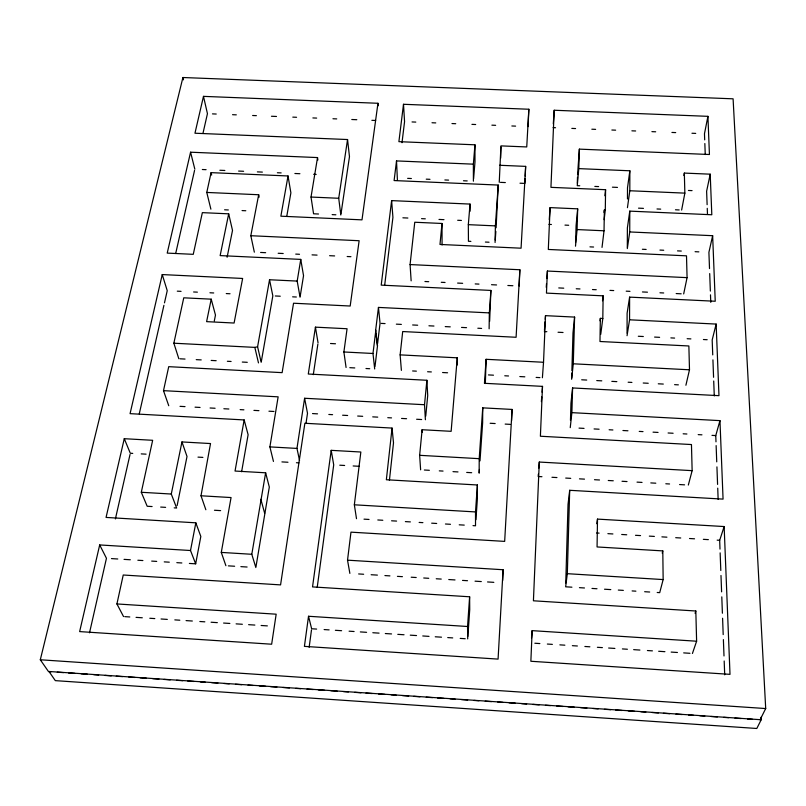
<?xml version="1.0" encoding="UTF-8"?>
<svg xmlns="http://www.w3.org/2000/svg" width="806" height="806" viewBox="0 0 806 806"><rect width="100%" height="100%" fill="white"/><g stroke="black" fill="none" stroke-linecap="round" stroke-linejoin="round"><path stroke-width="1.21" d="M123.54 616.56L116.92 603.946L123.237 575.01L280.569 584.894L304.88 423.271L392.059 428.077L386.356 479.751L477.384 484.98L477.354 499.156L475.933 519.729M627.048 335.699L629.567 319.801L629.607 297.122L715.234 301.253L712.645 235.695L629.738 231.957L627.32 248.58M629.738 231.957L629.778 211.132L711.809 214.759L710.207 174.177L684.334 173.089L683.881 175.527M627.441 207.666L629.818 190.75L629.849 170.781L578.809 168.625L577.247 185.672L579.756 185.773M511.588 420.682L512.052 409.428L482.744 407.856L479.207 458.674L479.157 473.142L479.409 469.455M627.058 333.21L627.118 313.222L629.607 297.122M627.32 247.361L627.38 227.917L629.778 211.132M627.471 198.991L627.501 187.838L629.849 170.781M482.744 407.856L482.633 422.858L480.003 460.871M571.645 379.273L573.278 363.798L574.597 317.09L545.501 315.66L543.526 362.267L486.119 359.305L485.343 383.545M489.121 328.798L489.343 312.889L490.904 290.432L381.208 285.133L391.625 200.613L470.039 204.079L470.079 211.263M604.147 219.635L605.296 210.054L605.588 189.702L550.941 187.345L554.206 110.251L707.92 116.336L709.431 154.51L579.363 149.13L577.559 174.771M490.904 290.432L489.635 321.372M575.494 246.193L577.086 229.569L577.67 208.835L550.085 207.616L548.312 249.457L686.5 255.834L687.075 277.637L547.395 271.048L546.458 293.112L603.14 295.842L602.807 318.481L600.349 318.36L599.986 341.502L688.868 345.976L689.493 369.793L685.906 385.248M486.119 359.305L484.446 383.303L542.509 386.366L540.393 436.237L691.457 444.549L692.142 470.654L539.295 462.05L533.421 600.792L695.82 610.998L696.616 641.213L532.151 630.645L530.862 661.263L730.004 674.35L724.151 526.55L597.498 519.104L597.065 546.952L662.794 550.901L663.157 579.574L659.711 592.642L657.202 592.491M602.022 247.412L604.037 230.788L604.349 210.013L605.296 210.054M495.086 242.495L495.388 225.881L498.229 185.058L394.104 180.564L396.522 160.918L473.364 164.162L473.404 181.189M498.229 185.058L496.103 227.755M499.246 182.307L500.949 145.886L526.741 146.944L528.847 109.243L403.504 104.286L398.899 141.665L474.966 144.808L474.986 161.956L473.596 178.791M500.677 158.137L500.919 147.105M565.752 583.06L568.029 504.435L569.691 490.3L723.063 499.115L719.96 420.631L571.887 412.652L570.245 427.643M570.467 420.309L570.96 403.191L572.592 387.948L718.972 395.665L716.141 324.072L629.567 319.801M571.686 378.024L571.827 373.017M571.897 370.518L572.985 332.999L574.597 317.09M575.605 242.556L576.088 225.609L577.67 208.835M577.318 183.244L577.489 177.189M571.917 587.191L565.651 586.808L567.323 573.691L569.691 490.3M571.887 412.652L572.592 387.948M578.809 168.625L579.363 149.13M502.672 580.501L503.075 569.731L347.527 560.17L350.973 532.151L504.667 541.39L512.052 409.428M519.165 286.029L519.87 269.748L410.083 264.57L414.758 222.244L442.01 223.474L442.071 244.984M524.897 183.415L525.109 178.549M525.22 176.111L525.653 166.379L499.599 165.27M528.071 126.633L528.847 109.243M503.075 569.731L498.078 659.107L304.416 646.372L308.527 616.268L467.551 626.494L467.702 638.886M519.87 269.748L516.092 337.271L402.698 331.548L400.129 354.872L401.388 370.377M525.653 166.379L521.069 248.198L439.985 244.45L442.01 223.474M553.299 123.912L554.206 110.251M467.551 626.494L469.616 596.783L312.537 586.909L331.206 450.342L360.846 452.015L354.348 504.798L356.504 518.701M473.011 525.633L475.52 525.784L475.51 511.931L477.384 484.98M467.873 636.438L469.727 609.578L469.616 596.783M495.257 240.037L495.851 231.443M549.259 219.595L550.085 207.616M546.256 287.329L546.518 283.571M546.871 278.564L547.395 271.048M544.453 330.339L545.068 321.775M545.239 319.327L545.501 315.66M542.398 377.742L543.526 362.267M541.38 401.61L541.733 396.915M542.075 392.23L542.509 386.366M538.378 474.089L538.196 476.497L541.944 476.719M538.841 468.074L539.295 462.05M400.129 354.872L457.254 357.824L451.138 431.321L422.112 429.729L419.644 455.319L420.621 469.807M470.875 241.387L468.447 241.276L468.326 224.662L470.039 204.079M473.364 164.162L474.966 144.808M531.527 638.06L532.151 630.645M425.397 419.735L424.52 404.723L426.888 380.271L308.295 374.024L315.428 327.155L347.074 328.747L343.89 351.98L346.076 367.486M425.749 416.108L427.714 395.534L426.888 380.271M389.429 480.235L393.499 442.837L392.059 428.077M604.873 195.747L605.588 189.702M604.057 212.411L604.349 210.013M377.591 343.527L380.049 323.337L378.467 307.418L489.343 312.889M384.684 285.203L392.925 217.368L391.625 200.613M397.429 180.373L396.522 160.918M402.003 142.702L404.562 121.646L403.504 104.286M374.992 366.549L377.49 345.915L375.656 330.188L378.467 307.418M374.689 368.977L372.987 353.481L375.848 330.198M602.505 300.799L603.14 295.842M600.037 320.808L600.349 318.36M600.732 334.389L602.807 318.481M309.141 647.319L311.479 630M317.211 587.403L333.714 464.85L331.206 450.342M341.009 213.781L349.472 156.666L347.547 139.539L194.961 133.222L203.485 96.367L377.964 103.279L361.995 219.857L280.861 216.189L288.034 175.97L211.091 172.645L206.769 192.443L210.89 209.177M340.827 215.021L338.721 198.276L347.547 139.539M306.018 423.231L307.509 413.307L304.608 398.265L424.52 404.723M313.302 374.649L317.876 344.091M299.55 460.518L296.971 448.418L304.608 398.265M596.772 523.709L597.498 519.104M256.046 566.326L269.315 487.046L265.637 472.8L235.04 471.047L244.158 419.936L130.068 413.649L162.248 274.574L242.636 278.453L234.093 323.035L206.608 321.644L211.212 299.167L183.768 297.817L173.854 343.215L178.821 358.741M300.245 295.993L303.54 275.692L300.759 259.401L220.139 255.603L228.692 213.832L202.356 212.643L193.259 254.333L167.215 253.104L190.569 152.203L317.524 157.573L317.866 160.001M255.855 567.565L251.794 554.286L265.637 472.8M273.456 461.425L269.899 446.897L278.141 396.834L163.497 390.658L168.726 366.67L282.12 372.644L293.545 303.227L350.187 306.028L359.133 240.722L250.827 235.715L258.676 194.74L206.769 192.443M300.054 297.192L297.192 281.082L300.759 259.401M318.521 214.013L313.564 213.792L311.025 197.047L317.524 157.573M205.852 509.745L201.006 495.781L210.527 443.552L181.954 441.94L171.285 494.038L176.645 508.012L174.197 507.861M241.619 471.732L248.117 434.736L244.158 419.936M261.406 361.058L272.831 295.852L269.536 279.753L297.192 281.082M286.855 215.847L290.885 192.846L288.034 175.97M225.892 565.701L221.287 552.412L231.06 497.554L201.006 495.781M261.184 362.297L257.588 346.771L269.536 279.753M189.39 563.434L195.667 563.827L200.825 536.464L195.828 522.822L106.06 517.422L124.275 438.696L152.656 440.298L141.302 492.275L147.186 506.259L152.102 506.551M195.667 563.827L190.518 550.518L195.828 522.822M681.634 210.054L684.858 193.128L684.334 173.089M707.92 116.336L704.474 133.756L704.696 139.881M177.139 505.553L187.012 456.498L181.954 441.94M214.295 320.959L215.474 315.096L211.212 299.167M227.111 257.245L232.511 230.425L228.692 213.832M683.679 293.928L687.075 277.637M710.207 174.177L706.62 191.244L707.124 204.684M712.645 235.695L708.907 252.328L709.512 268.579M89.516 632.821L106.452 558.286L99.692 544.937L190.518 550.518M115.389 518.943L130.028 454.483M139.267 413.851L163.92 305.313M164.474 302.875L167.235 290.684L162.248 274.574M175.688 253.497L194.558 170.409M203.001 133.222L207.444 113.676L203.485 96.367M99.692 544.937L79.643 631.592L271.652 644.216L276.166 614.192L116.92 603.946M51.02 671.771L48.511 671.6L40.3 659.771L182.922 77.517L733.097 98.816L765.7 708.545L760.058 719.829M716.141 324.072L712.182 339.971L712.736 354.892M662.23 553.148L662.794 550.901M688.334 485.051L692.142 470.654M715.99 441.839L715.758 435.583L719.96 420.631M695.074 613.306L695.82 610.998M720 549.108L719.677 540.302L724.151 526.55M692.435 653.465L696.616 641.213M761.196 719.748L756.814 728.483L55.322 680.637L48.975 671.479L761.196 719.748L761.066 717.239M173.854 343.215L254.827 347.386L257.588 346.771M212.462 113.878L216.23 114.039M232.551 114.694L236.309 114.845M252.631 115.5L256.399 115.661M271.461 116.266L276.478 116.467M292.8 117.132L296.558 117.283M312.879 117.938L316.647 118.089M332.959 118.754L336.727 118.905M351.789 119.51L356.806 119.711M371.868 120.326L375.636 120.477M412.047 121.948L415.795 122.099M432.006 122.754L435.754 122.905M451.975 123.56L455.712 123.711M471.933 124.366L475.671 124.517M491.892 125.172L495.63 125.323M511.85 125.978L515.588 126.129M553.057 127.64L555.556 127.741M571.827 128.396L575.575 128.557M591.846 129.212L595.604 129.363M611.865 130.018L615.623 130.169M631.894 130.824L635.642 130.975M651.913 131.64L655.671 131.791M671.932 132.446L675.69 132.597M691.961 133.252L695.709 133.403M202.336 169.512L206.094 169.673M219.857 170.268L224.854 170.479M238.616 171.074L243.614 171.285M257.376 171.88L262.373 172.101M277.385 172.746L281.143 172.907M294.895 173.502L299.903 173.713M313.655 174.308L316.164 174.418M407.645 178.358L411.372 178.519M426.253 179.164L429.981 179.325M444.862 179.96L448.589 180.121M463.48 180.766L467.198 180.927M500.466 182.358L505.352 182.569M520.011 183.204L523.678 183.365M594.838 186.428L598.606 186.589M612.429 187.183L617.456 187.405M688.425 190.458L692.062 190.619M629.818 190.75L684.858 193.128M638.523 208.16L643.45 208.371M657.001 208.976L660.698 209.137M675.478 209.782L679.166 209.953M311.025 197.047L338.721 198.276M224.602 209.792L228.34 209.963M242.052 210.578L245.79 210.749M332.153 214.628L335.87 214.799M402.889 217.811L407.876 218.033M421.568 218.658L425.306 218.819M438.998 219.434L443.985 219.665M457.677 220.28L461.415 220.441M548.936 224.38L551.405 224.491M564.986 225.106L568.683 225.277M468.326 224.662L495.388 225.881M577.086 229.569L604.037 230.788M485.403 242.052L489.03 242.223M589.962 246.858L593.579 247.029M642.382 249.266L646.14 249.437M659.953 250.072L663.721 250.253M677.524 250.888L681.292 251.059M695.094 251.694L698.862 251.865M260.61 252.449L265.637 252.691M278.181 253.275L283.198 253.517M295.742 254.102L299.5 254.283M312.043 254.867L317.07 255.109M329.614 255.693L334.631 255.925M347.174 256.52L350.932 256.691M424.953 281.516L428.721 281.697M441.285 282.302L445.053 282.473M457.617 283.077L462.634 283.319M475.197 283.924L478.966 284.105M491.529 284.709L496.556 284.951M507.861 285.495L512.888 285.727M558.749 287.933L563.747 288.175M576.24 288.77L579.988 288.951M592.481 289.555L596.228 289.727M609.971 290.392L613.719 290.573M626.212 291.168L629.96 291.349M642.453 291.953L647.45 292.185M659.943 292.79L663.691 292.971M676.184 293.565L681.181 293.807M177.29 291.168L181.058 291.359M193.611 291.974L197.379 292.155M209.943 292.769L213.711 292.961M226.264 293.575L230.032 293.757M275.309 295.973L280.256 296.215M292.628 296.83L296.346 297.011M381.298 323.397L385.067 323.589M396.351 324.153L401.358 324.405M412.642 324.969L417.659 325.221M428.943 325.785L433.96 326.037M445.244 326.601L450.262 326.853M461.546 327.417L466.553 327.669M477.837 328.233L481.605 328.425M544.372 331.568L546.861 331.689M558.054 332.253L563.031 332.495M638.312 336.263L643.319 336.515M654.593 337.079L659.6 337.331M670.864 337.895L674.622 338.087M687.145 338.711L690.893 338.903M703.416 339.528L707.174 339.719M330.51 343.507L335.487 343.769M377.49 345.915L376.039 333.815M343.89 351.98L372.987 353.481M573.278 363.798L689.493 369.793M180.06 358.801L185.037 359.063M196.241 359.647L201.218 359.909M211.182 360.433L216.159 360.695M227.363 361.279L231.09 361.471M242.294 362.055L247.271 362.317M349.814 367.677L354.791 367.939M365.984 368.523L369.722 368.715M412.622 370.962L416.37 371.153M427.603 371.747L431.351 371.939M442.585 372.523L447.582 372.785M488.456 374.921L493.474 375.183M504.768 375.777L508.526 375.979M519.82 376.563L524.837 376.825M536.131 377.42L539.889 377.611M581.69 379.797L586.718 380.059M596.762 380.583L601.78 380.845M611.825 381.369L616.852 381.641M628.146 382.225L631.914 382.427M643.218 383.011L648.236 383.273M658.28 383.797L663.298 384.069M674.602 384.653L678.37 384.855M180.02 406.345L185.027 406.617M195.052 407.171L200.059 407.443M210.084 407.987L215.091 408.259M223.856 408.743L228.874 409.015M240.148 409.629L243.906 409.831M253.92 410.385L258.938 410.657M268.952 411.201L273.969 411.473M312.526 413.579L317.534 413.851M328.828 414.465L332.586 414.677M342.621 415.221L347.638 415.493M357.673 416.037L362.69 416.319M372.725 416.863L377.742 417.135M387.777 417.689L391.535 417.891M401.569 418.435L406.587 418.707M416.621 419.261L421.639 419.533M490.139 423.271L495.156 423.543M505.171 424.087L510.178 424.359M579.03 428.117L584.048 428.389M594.082 428.943L599.1 429.215M609.135 429.759L612.903 429.971M622.937 430.515L627.955 430.787M639.239 431.401L643.007 431.613M653.041 432.157L658.059 432.429M668.093 432.983L673.111 433.255M683.145 433.799L686.903 434.011M698.197 434.625L701.955 434.827M711.99 435.371L715.758 435.583M269.899 446.897L296.971 448.418M419.644 455.319L479.207 458.674M132.738 453.405L130.31 453.264L124.275 438.696M141.221 453.889L146.077 454.161M198.004 457.123L202.89 457.405M281.929 461.909L287.974 462.251M296.437 462.735L298.855 462.866M339.779 465.203L344.636 465.475M353.139 465.959L359.204 466.301M424.359 470.019L429.346 470.301M439.3 470.865L443.038 471.077M453.002 471.651L457.989 471.933M466.704 472.427L471.681 472.709M551.959 477.283L556.956 477.565M565.721 478.069L570.729 478.351M579.484 478.855L584.491 479.137M594.496 479.711L599.503 479.993M608.258 480.497L613.265 480.779M622.02 481.273L627.028 481.565M637.032 482.129L642.039 482.421M650.795 482.915L655.802 483.197M665.816 483.771L669.564 483.983M679.579 484.557L684.576 484.839M141.302 492.275L171.285 494.038M354.348 504.798L475.51 511.931M160.686 507.065L165.603 507.357M214.467 510.258L220.622 510.621M364.02 519.155L369.037 519.447M377.802 519.971L382.81 520.273M391.585 520.797L396.592 521.089M405.368 521.613L410.375 521.905M419.14 522.429L422.898 522.651M431.673 523.175L436.681 523.477M445.456 524.001L450.463 524.293M459.229 524.817L464.246 525.109M596.581 532.988L599.09 533.129M607.885 533.653L612.903 533.955M621.698 534.479L626.725 534.781M635.511 535.305L640.538 535.597M649.334 536.121L654.361 536.423M661.897 536.867L666.915 537.169M675.71 537.693L680.738 537.985M689.523 538.509L694.55 538.811M703.346 539.335L708.363 539.637M717.159 540.151L719.677 540.302M221.287 552.412L251.794 554.286M567.323 573.691L663.157 579.574M111.48 558.598L117.767 558.991M124.043 559.374L130.33 559.767M137.866 560.241L142.894 560.553M151.689 561.097L156.717 561.409M164.253 561.873L169.28 562.185M176.826 562.659L181.844 562.971M228.39 565.862L234.627 566.245M240.873 566.638L247.11 567.021M358.63 573.943L363.637 574.255M371.143 574.728L377.399 575.111M384.915 575.575L389.923 575.887M397.429 576.361L402.436 576.673M411.201 577.217L416.208 577.519M423.724 577.993L428.732 578.305M436.237 578.768L441.245 579.081M448.761 579.544L455.017 579.937M462.523 580.401L467.53 580.713M475.046 581.176L481.303 581.569M487.559 581.952L493.826 582.345M579.443 587.665L584.461 587.977M591.987 588.44L597.004 588.753M604.53 589.216L610.797 589.609M618.323 590.073L623.34 590.385M632.116 590.929L635.884 591.171M644.659 591.715L649.676 592.027M124.789 616.64L129.796 616.963M136.053 617.366L142.299 617.779M149.805 618.262L154.812 618.585M161.059 618.988L167.316 619.401M174.821 619.885L179.819 620.207M186.075 620.61L192.332 621.023M199.838 621.507L204.835 621.829M211.091 622.232L217.348 622.645M223.594 623.048L229.851 623.451M236.108 623.864L242.354 624.267M248.611 624.67L254.867 625.073M261.124 625.486L267.37 625.889M316.637 629.083L311.64 628.761L308.527 616.268M324.133 629.567L329.12 629.889M335.367 630.302L341.613 630.705M349.099 631.189L354.096 631.511M360.332 631.914L366.579 632.327M372.825 632.73L379.062 633.133M385.308 633.536L391.545 633.939M397.791 634.352L404.038 634.755M410.274 635.158L416.521 635.561M422.757 635.964L429.004 636.377M435.25 636.78L441.487 637.183M447.733 637.586L452.72 637.909M460.216 638.402L465.213 638.725M534.852 643.238L539.859 643.561M547.355 644.054L552.362 644.377M559.868 644.86L564.865 645.183M572.371 645.677L577.378 645.999M584.884 646.483L589.881 646.805M597.387 647.299L602.394 647.621M608.641 648.024L614.897 648.437M622.403 648.921L627.4 649.243M633.657 649.646L639.914 650.059M647.409 650.543L652.417 650.865M658.673 651.268L664.92 651.681M671.176 652.084L677.433 652.487M683.679 652.89L689.936 653.303M40.3 659.771L765.7 708.545M57.286 672.204L63.563 672.627M68.581 672.97L74.857 673.393M81.134 673.816L87.411 674.239M93.687 674.662L98.705 675.005M104.982 675.428L111.248 675.861M116.276 676.194L122.552 676.627M128.819 677.05L135.096 677.473M140.113 677.816L146.39 678.239M152.666 678.662L158.943 679.085M163.961 679.428L170.237 679.851M176.514 680.284L182.781 680.707M187.808 681.05L194.075 681.473M200.351 681.896L205.369 682.239M211.646 682.662L217.922 683.085M224.199 683.508L229.216 683.851M235.493 684.274L241.77 684.707M248.047 685.13L253.064 685.473M259.341 685.896L265.607 686.319M270.635 686.662L276.901 687.085M283.178 687.508L289.455 687.931M295.731 688.364L300.749 688.697M307.026 689.13L313.302 689.553M318.32 689.896L324.596 690.319M330.863 690.742L337.14 691.165M343.416 691.598L348.434 691.931M354.711 692.354L360.987 692.787M366.005 693.12L372.281 693.553M378.558 693.976L384.835 694.399M391.101 694.822L396.129 695.165M402.396 695.588L408.672 696.021M413.69 696.354L419.966 696.787M426.243 697.21L432.52 697.633M437.537 697.976L443.814 698.399M450.091 698.822L455.108 699.165M461.385 699.588L467.661 700.011M473.928 700.444L478.955 700.777M485.222 701.21L491.499 701.633M497.776 702.056L502.793 702.399M509.07 702.822L515.346 703.245M521.623 703.668L526.64 704.011M532.917 704.434L539.184 704.867M545.461 705.29L550.478 705.633M556.755 706.056L563.031 706.479M568.049 706.822L574.325 707.245M580.602 707.668L586.879 708.091M593.156 708.524L598.173 708.857M604.45 709.29L610.716 709.713M615.744 710.056L622.01 710.479M628.287 710.902L634.564 711.325M640.841 711.748L645.858 712.091M652.135 712.514L658.411 712.947M663.429 713.28L669.705 713.713M675.972 714.136L682.249 714.559M688.525 714.982L693.543 715.325M699.82 715.748L704.837 716.091M711.114 716.514L717.39 716.937M723.667 717.37L728.684 717.703M734.961 718.136L741.238 718.559M747.505 718.982L752.532 719.325M163.497 390.658L168.746 405.73M260.852 499.307L264.66 513.241M190.569 152.203L194.84 169.189M182.922 77.517L183.486 79.844M211.091 172.645L211.666 175.053M254.827 347.386L258.474 362.901M250.827 235.715L254.343 252.157M258.676 194.74L259.149 197.127M347.527 560.17L349.864 573.398M315.428 327.155L318.058 342.872M377.964 103.279L378.175 105.757M410.083 264.57L411.141 280.851M422.112 429.729L422.263 432.187M704.837 143.549L705.25 154.561M707.255 208.341L707.487 214.446M709.703 273.587L710.358 291.087M710.489 294.845L710.771 302.341M712.927 359.869L713.572 377.289M713.713 381.016L714.277 395.948M716.131 445.597L716.736 461.868M716.927 466.875L717.582 484.406M717.723 488.164L718.146 499.428M720.141 552.876L720.806 570.477M720.987 575.504L721.602 591.846M721.793 596.873L722.398 613.215M722.589 618.252L723.194 634.594M723.385 639.621L724 655.963M724.181 660.991L724.705 674.823M457.254 357.824L457.395 364.967"/></g></svg>
